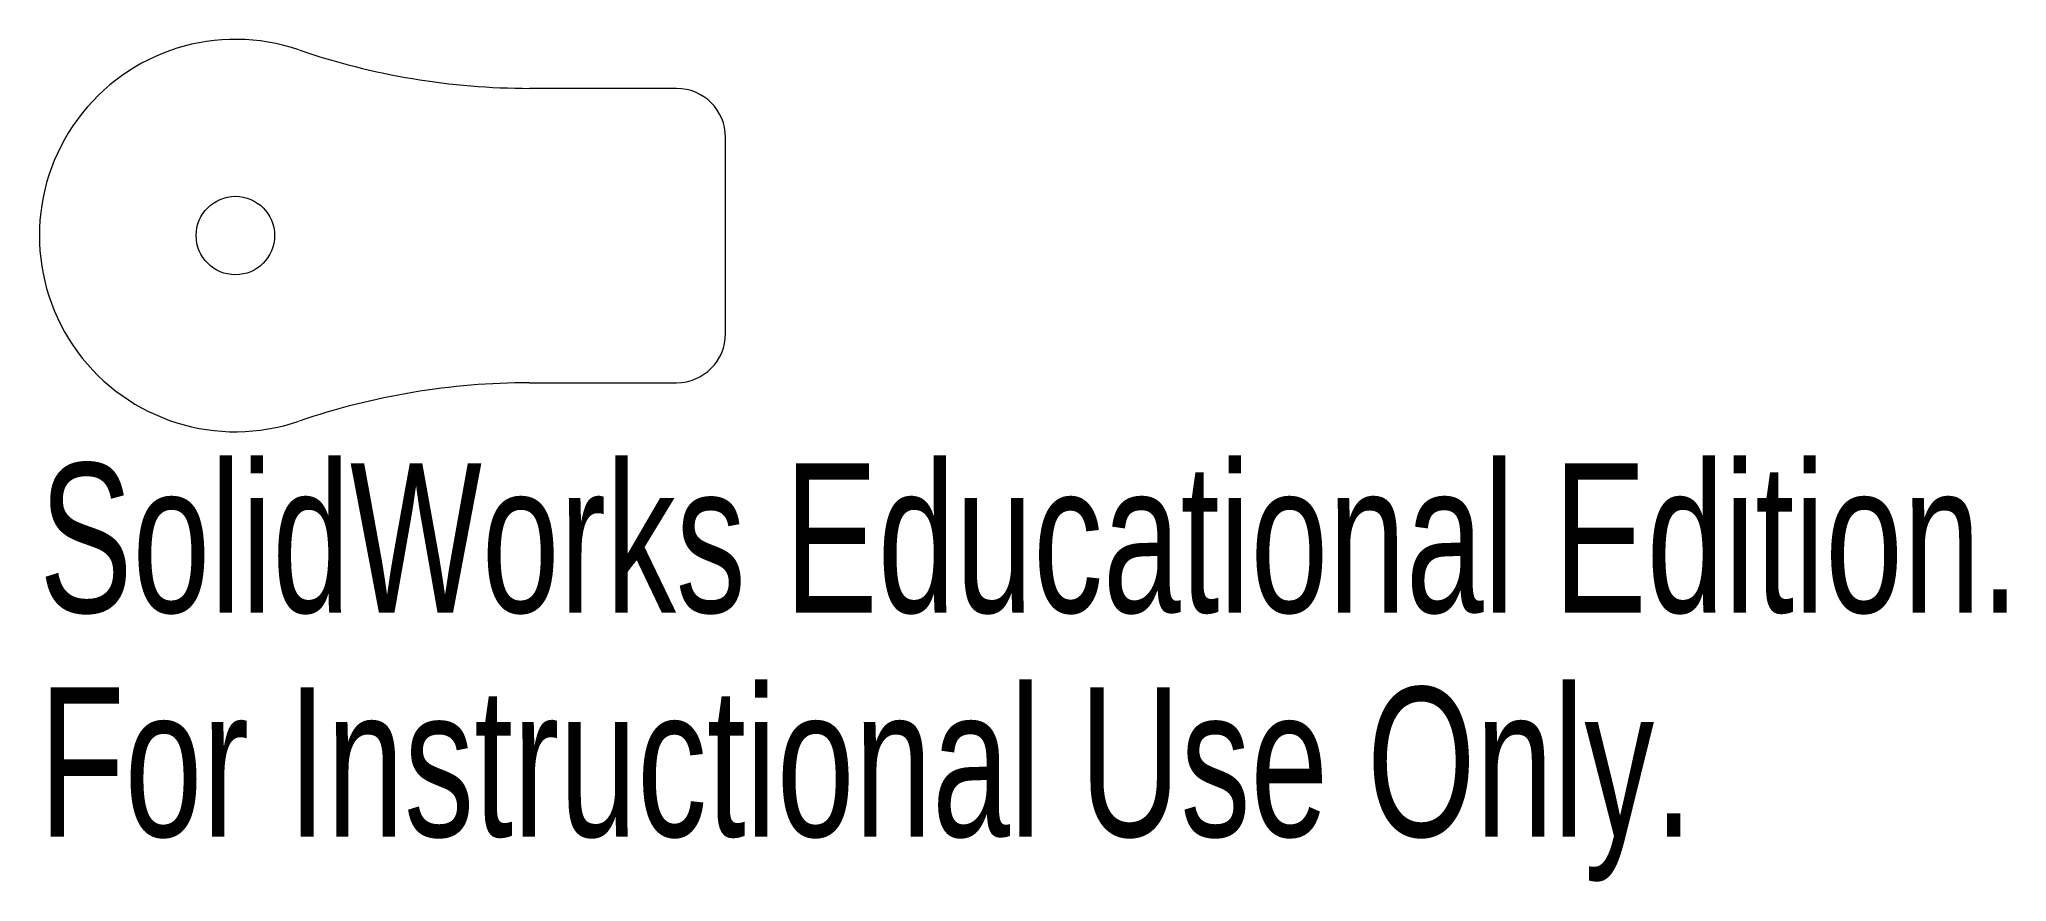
# Model space of a CAD drawing. Header units: inches. Extents: x -0.44 to 2.07, y -0.82 to 0.25.
import ezdxf

# ---------------------------------------------------------------- set-up
doc = ezdxf.new("R2010")
doc.units = ezdxf.units.IN
doc.header["$MEASUREMENT"] = 0
doc.styles.add('SLDTEXTSTYLE0', font='TXT', dxfattribs={"width": 0.7})

msp = doc.modelspace()

# ---------------------------------------------------------------- linework, layer by layer
at = {"color": 7, "linetype": 'Continuous', "lineweight": 15}
for p, q in [((0.375, 0.1875), (0.1875, 0.1875)), ((0.4375, -0.125), (0.4375, 0.125)), ((0.1875, -0.1875), (0.375, -0.1875))]:
    msp.add_line(p, q, dxfattribs=at)
msp.add_circle((-0.1875, 0), 0.05, dxfattribs=at)
for centre, radius, start, end in [((-0.1875, 0), 0.25, 71.0754, 288.9246), ((0.1875, 1.0938), 0.9062, 251.0754, 270), ((0.375, 0.125), 0.0625, 0, 90), ((0.375, -0.125), 0.0625, 270, 0), ((0.1875, -1.0938), 0.9062, 90, 108.9246)]:
    msp.add_arc(centre, radius, start, end, dxfattribs=at)

# ---------------------------------------------------------------- texts
at = {"color": 7, "linetype": 'Continuous', "char_height": 0.1903, "attachment_point": 1, "style": 'SLDTEXTSTYLE0'}
for s, insert in [('SolidWorks Educational Edition.', (-0.4375, -0.2901)), ('For Instructional Use Only.', (-0.4375, -0.5756))]:
    msp.add_mtext(s, dxfattribs=dict(at, insert=insert))

doc.saveas('drawing.dxf')
